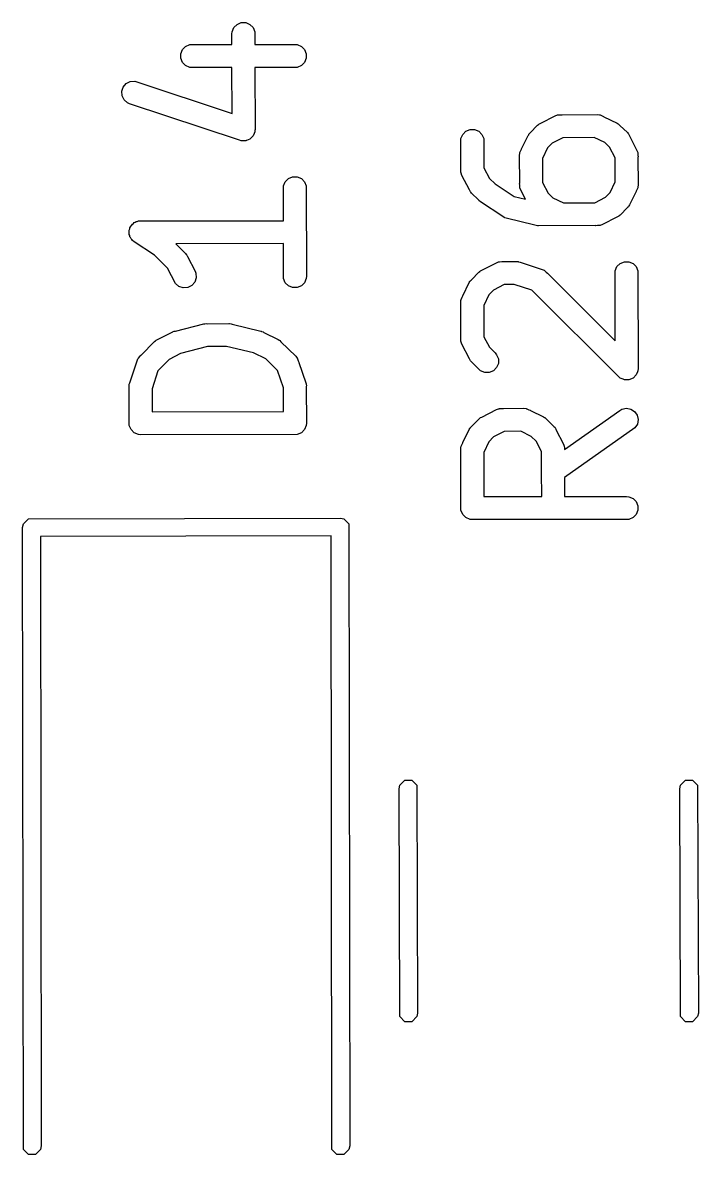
# Model space of a CAD drawing. Extents: x 37 to 347, y -147 to -34.
# Drawn here: x 316.61 to 320.99, y -134.93 to -127.59 of the extents above; entities that cross this region are included whole.
import ezdxf

# ---------------------------------------------------------------- set-up
doc = ezdxf.new("R2010")
doc.units = 0
doc.layers.add('BLACK', color=7, linetype='CONTINUOUS')

msp = doc.modelspace()

# ---------------------------------------------------------------- linework, layer by layer
at = {"layer": 'BLACK', "linetype": 'CONTINUOUS'}
for p, q in [((317.981457, -127.624365), (318.002149, -127.603673)), ((318.002149, -127.603673), (318.029185, -127.592474)), ((318.029185, -127.592474), (318.058449, -127.592474)), ((318.058449, -127.592474), (318.085485, -127.603673)), ((318.085485, -127.603673), (318.106177, -127.624365)), ((317.968817, -127.666033), (317.970258, -127.651401)), ((317.968973, -127.734753), (317.968817, -127.666033)), ((317.970258, -127.651401), (317.981457, -127.624365)), ((318.106177, -127.624365), (318.117376, -127.651401)), ((318.117376, -127.651401), (318.117564, -127.734439)), ((317.648124, -127.767222), (317.668816, -127.74653)), ((317.668816, -127.74653), (317.695852, -127.735331)), ((317.695852, -127.735331), (317.968973, -127.734753)), ((318.117564, -127.734439), (318.377151, -127.73389)), ((318.377151, -127.73389), (318.391783, -127.735331)), ((318.391783, -127.735331), (318.418819, -127.74653)), ((318.418819, -127.74653), (318.439511, -127.767222)), ((317.636925, -127.794258), (317.648124, -127.767222)), ((317.636925, -127.823522), (317.636925, -127.794258)), ((317.648124, -127.850558), (317.636925, -127.823522)), ((318.439511, -127.767222), (318.45071, -127.794258)), ((318.45071, -127.823522), (318.439511, -127.850558)), ((318.45071, -127.794258), (318.45071, -127.823522)), ((317.668816, -127.87125), (317.648124, -127.850558)), ((317.695852, -127.882449), (317.668816, -127.87125)), ((317.710484, -127.88389), (317.695852, -127.882449)), ((317.969311, -127.883342), (317.710484, -127.88389)), ((317.969989, -128.181617), (317.969311, -127.883342)), ((318.391783, -127.882449), (318.117902, -127.883028)), ((318.117902, -127.883028), (318.118817, -128.28508)), ((318.418819, -127.87125), (318.391783, -127.882449)), ((318.439511, -127.850558), (318.418819, -127.87125)), ((317.283549, -127.987735), (317.309722, -127.974649)), ((317.309722, -127.974649), (317.338912, -127.972574)), ((317.338912, -127.972574), (317.969989, -128.181617)), ((317.255121, -128.037605), (317.264375, -128.009842)), ((317.257196, -128.066795), (317.255121, -128.037605)), ((317.264375, -128.009842), (317.283549, -127.987735)), ((317.270282, -128.092968), (317.257196, -128.066795)), ((317.292389, -128.112142), (317.270282, -128.092968)), ((317.305815, -128.118136), (317.292389, -128.112142)), ((318.01849, -128.354209), (317.305815, -128.118136)), ((319.970483, -128.245261), (320.065038, -128.19657)), ((320.065038, -128.19657), (320.078769, -128.191315)), ((320.078769, -128.191315), (320.081458, -128.191123)), ((320.081458, -128.191123), (320.083947, -128.190093)), ((320.083947, -128.190093), (320.097016, -128.190018)), ((320.097016, -128.190018), (320.107959, -128.189241)), ((320.107959, -128.189241), (320.110068, -128.189944)), ((320.110068, -128.189944), (320.336674, -128.188652)), ((320.336674, -128.188652), (320.351306, -128.190093)), ((320.351306, -128.190093), (320.353795, -128.191124)), ((320.353795, -128.191124), (320.356483, -128.191315)), ((320.356483, -128.191315), (320.369476, -128.197619)), ((320.369476, -128.197619), (320.378342, -128.201292)), ((320.378342, -128.201292), (320.379564, -128.202514)), ((320.379564, -128.202514), (320.465453, -128.244189)), ((319.902966, -128.307273), (319.950308, -128.258238)), ((319.950308, -128.258238), (319.956057, -128.253519)), ((319.956057, -128.253519), (319.957357, -128.252021)), ((319.957357, -128.252021), (319.95877, -128.251293)), ((319.95877, -128.251293), (319.961673, -128.248911)), ((319.961673, -128.248911), (319.970483, -128.245261)), ((320.465453, -128.244189), (320.471749, -128.248152)), ((320.471749, -128.248152), (320.473579, -128.24891)), ((320.473579, -128.24891), (320.47475, -128.250041)), ((320.47475, -128.250041), (320.477896, -128.252021)), ((320.477896, -128.252021), (320.483527, -128.258514)), ((320.483527, -128.258514), (320.532564, -128.305856)), ((318.085485, -128.34744), (318.074373, -128.352042)), ((318.08739, -128.345534), (318.085485, -128.34744)), ((318.0898, -128.34433), (318.08739, -128.345534)), ((318.097674, -128.33525), (318.0898, -128.34433)), ((318.106177, -128.326748), (318.097674, -128.33525)), ((318.107208, -128.324257), (318.106177, -128.326748)), ((318.108974, -128.322222), (318.107208, -128.324257)), ((318.112774, -128.310821), (318.108974, -128.322222)), ((318.117376, -128.299712), (318.112774, -128.310821)), ((318.117752, -128.295885), (318.117376, -128.299712)), ((318.118228, -128.29446), (318.117752, -128.295885)), ((318.118817, -128.28508), (318.118087, -128.292485)), ((318.118087, -128.292485), (318.118228, -128.29446)), ((319.452151, -128.35889), (319.453592, -128.344258)), ((319.453592, -128.344258), (319.464791, -128.317222)), ((319.464791, -128.317222), (319.485483, -128.29653)), ((319.485483, -128.29653), (319.512519, -128.285331)), ((319.512519, -128.285331), (319.541783, -128.285331)), ((319.541783, -128.285331), (319.568819, -128.29653)), ((319.568819, -128.29653), (319.589511, -128.317222)), ((319.589511, -128.317222), (319.60071, -128.344258)), ((319.60071, -128.344258), (319.602041, -128.533754)), ((319.846965, -128.411237), (319.88864, -128.325349)), ((319.88864, -128.325349), (319.892604, -128.319049)), ((319.892604, -128.319049), (319.893362, -128.317222)), ((319.893362, -128.317222), (319.894492, -128.316051)), ((319.894492, -128.316051), (319.896472, -128.312906)), ((319.896472, -128.312906), (319.902966, -128.307273)), ((320.11415, -128.338563), (320.045399, -128.373966)), ((320.316886, -128.337407), (320.11415, -128.338563)), ((320.385508, -128.370704), (320.316886, -128.337407)), ((320.532564, -128.305856), (320.537282, -128.311605)), ((320.537282, -128.311605), (320.538782, -128.312906)), ((320.538782, -128.312906), (320.539509, -128.314319)), ((320.539509, -128.314319), (320.541892, -128.317222)), ((320.541892, -128.317222), (320.545541, -128.326032)), ((320.545541, -128.326032), (320.594233, -128.420587)), ((318.029185, -128.358639), (318.01849, -128.354209)), ((318.031864, -128.358639), (318.029185, -128.358639)), ((318.034436, -128.359491), (318.031864, -128.358639)), ((318.046421, -128.358639), (318.034436, -128.359491)), ((318.058449, -128.358639), (318.046421, -128.358639)), ((318.06094, -128.357606), (318.058449, -128.358639)), ((318.063626, -128.357416), (318.06094, -128.357606)), ((318.074373, -128.352042), (318.063626, -128.357416)), ((319.453409, -128.537977), (319.452151, -128.35889)), ((319.835766, -128.434319), (319.84207, -128.421325)), ((319.84207, -128.421325), (319.845743, -128.41246)), ((319.845743, -128.41246), (319.846965, -128.411237)), ((320.015155, -128.405293), (319.981903, -128.473823)), ((320.045399, -128.373966), (320.015155, -128.405293)), ((320.416836, -128.400949), (320.385508, -128.370704)), ((320.45226, -128.469739), (320.416836, -128.400949)), ((320.594233, -128.420587), (320.599488, -128.434318)), ((319.833103, -128.454128), (319.834544, -128.439496)), ((319.834361, -128.633215), (319.833103, -128.454128)), ((319.834544, -128.439496), (319.835575, -128.437006)), ((319.835575, -128.437006), (319.835766, -128.434319)), ((319.981903, -128.473823), (319.982993, -128.628992)), ((320.45335, -128.624908), (320.45226, -128.469739)), ((320.599488, -128.434318), (320.599679, -128.437007)), ((320.599679, -128.437007), (320.60071, -128.439496)), ((320.60071, -128.439496), (320.600803, -128.452835)), ((320.600803, -128.452835), (320.601562, -128.463508)), ((320.601562, -128.463508), (320.600892, -128.465515)), ((320.600892, -128.465515), (320.602151, -128.644604)), ((319.45274, -128.539985), (319.453409, -128.537977)), ((319.453498, -128.550657), (319.45274, -128.539985)), ((319.453592, -128.563998), (319.453498, -128.550657)), ((319.454623, -128.566487), (319.453592, -128.563998)), ((319.454814, -128.569175), (319.454623, -128.566487)), ((319.460069, -128.582907), (319.454814, -128.569175)), ((319.602041, -128.533754), (319.637465, -128.602545)), ((318.303592, -128.651401), (318.314791, -128.624365)), ((318.314791, -128.624365), (318.335483, -128.603673)), ((318.335483, -128.603673), (318.362519, -128.592474)), ((318.362519, -128.592474), (318.391783, -128.592474)), ((318.391783, -128.592474), (318.418819, -128.603673)), ((318.418819, -128.603673), (318.439511, -128.624365)), ((318.439511, -128.624365), (318.45071, -128.651401)), ((319.508761, -128.677463), (319.460069, -128.582907)), ((319.637465, -128.602545), (319.674486, -128.638286)), ((319.674486, -128.638286), (319.798872, -128.719827)), ((319.833692, -128.635223), (319.834361, -128.633215)), ((319.83445, -128.645895), (319.833692, -128.635223)), ((319.982993, -128.628992), (320.018417, -128.697783)), ((320.420099, -128.693437), (320.45335, -128.624908)), ((318.302151, -128.666033), (318.303592, -128.651401)), ((318.302669, -128.876852), (318.302151, -128.666033)), ((318.45071, -128.651401), (318.452151, -129.237461)), ((319.51241, -128.686272), (319.508761, -128.677463)), ((319.514792, -128.689174), (319.51241, -128.686272)), ((319.51552, -128.690588), (319.514792, -128.689174)), ((319.517018, -128.691887), (319.51552, -128.690588)), ((319.521737, -128.697637), (319.517018, -128.691887)), ((319.56629, -128.74065), (319.521737, -128.697637)), ((319.834544, -128.659236), (319.83445, -128.645895)), ((319.835575, -128.661725), (319.834544, -128.659236)), ((319.835766, -128.664413), (319.835575, -128.661725)), ((319.841021, -128.678145), (319.835766, -128.664413)), ((319.871573, -128.737476), (319.841021, -128.678145)), ((320.018417, -128.697783), (320.049745, -128.728028)), ((320.389853, -128.724764), (320.420099, -128.693437)), ((320.588289, -128.687493), (320.546614, -128.773383)), ((320.589511, -128.686272), (320.588289, -128.687493)), ((320.59318, -128.677412), (320.589511, -128.686272)), ((320.599488, -128.664414), (320.59318, -128.677412)), ((320.599679, -128.661724), (320.599488, -128.664414)), ((320.60071, -128.659236), (320.599679, -128.661724)), ((320.602151, -128.644604), (320.60071, -128.659236)), ((319.569411, -128.745311), (319.56629, -128.74065)), ((319.580657, -128.754522), (319.569411, -128.745311)), ((319.580721, -128.754583), (319.580657, -128.754522)), ((319.580743, -128.754592), (319.580721, -128.754583)), ((319.580786, -128.754627), (319.580743, -128.754592)), ((319.724699, -128.848969), (319.580786, -128.754627)), ((319.798872, -128.719827), (319.871573, -128.737476)), ((320.049745, -128.728028), (320.117447, -128.760878)), ((320.117447, -128.760878), (320.321165, -128.760136)), ((320.321165, -128.760136), (320.389853, -128.724764)), ((320.538782, -128.785826), (320.532285, -128.791459)), ((320.540761, -128.78268), (320.538782, -128.785826)), ((320.541892, -128.78151), (320.540761, -128.78268)), ((320.542649, -128.779682), (320.541892, -128.78151)), ((320.546614, -128.773383), (320.542649, -128.779682)), ((319.73321, -128.855275), (319.724699, -128.848969)), ((319.735647, -128.856146), (319.73321, -128.855275)), ((319.736618, -128.856782), (319.735647, -128.856146)), ((319.738432, -128.85714), (319.736618, -128.856782)), ((319.747056, -128.860222), (319.738432, -128.85714)), ((319.933421, -128.905462), (319.747056, -128.860222)), ((320.464767, -128.853471), (320.370215, -128.902162)), ((320.473579, -128.849822), (320.464767, -128.853471)), ((320.476483, -128.847438), (320.473579, -128.849822)), ((320.477896, -128.846711), (320.476483, -128.847438)), ((320.479195, -128.845212), (320.477896, -128.846711)), ((320.484944, -128.840495), (320.479195, -128.845212)), ((320.532285, -128.791459), (320.484944, -128.840495)), ((317.303592, -128.937115), (317.306404, -128.930326)), ((317.303592, -128.944541), (317.303592, -128.937115)), ((317.306404, -128.930326), (317.30783, -128.923118)), ((317.30783, -128.923118), (317.311949, -128.916939)), ((317.311949, -128.916939), (317.314791, -128.910079)), ((317.314791, -128.910079), (317.319986, -128.904883)), ((317.319986, -128.904883), (317.324063, -128.898769)), ((317.324063, -128.898769), (317.330232, -128.894637)), ((317.330232, -128.894637), (317.335483, -128.889387)), ((317.335483, -128.889387), (317.342272, -128.886574)), ((317.342272, -128.886574), (317.348378, -128.882486)), ((317.348378, -128.882486), (317.355658, -128.881029)), ((317.355658, -128.881029), (317.362519, -128.878188)), ((317.362519, -128.878188), (317.369919, -128.878177)), ((317.369919, -128.878177), (317.377072, -128.876747)), ((317.377072, -128.876747), (317.3842, -128.878157)), ((317.3842, -128.878157), (318.302669, -128.876852)), ((319.94109, -128.908639), (319.933421, -128.905462)), ((319.950204, -128.909536), (319.94109, -128.908639)), ((319.952076, -128.909991), (319.950204, -128.909536)), ((319.953168, -128.909828), (319.952076, -128.909991)), ((319.955722, -128.91008), (319.953168, -128.909828)), ((320.325024, -128.908734), (319.955722, -128.91008)), ((320.327293, -128.909491), (320.325024, -128.908734)), ((320.338634, -128.908685), (320.327293, -128.909491)), ((320.351306, -128.908639), (320.338634, -128.908685)), ((320.353795, -128.907607), (320.351306, -128.908639)), ((320.356483, -128.907417), (320.353795, -128.907607)), ((320.370215, -128.902162), (320.356483, -128.907417)), ((317.302151, -128.951826), (317.303592, -128.944541)), ((317.303592, -128.95903), (317.302151, -128.951826)), ((317.303592, -128.966379), (317.303592, -128.95903)), ((317.306433, -128.973239), (317.303592, -128.966379)), ((317.30789, -128.98052), (317.306433, -128.973239)), ((317.311978, -128.986625), (317.30789, -128.98052)), ((317.314791, -128.993415), (317.311978, -128.986625)), ((317.320041, -128.998665), (317.314791, -128.993415)), ((317.324173, -129.004835), (317.320041, -128.998665)), ((317.335431, -129.014055), (317.324173, -129.004835)), ((317.335483, -129.014107), (317.335431, -129.014055)), ((317.335505, -129.014116), (317.335483, -129.014107)), ((317.335548, -129.014151), (317.335505, -129.014116)), ((317.467864, -129.10089), (317.335548, -129.014151)), ((318.303034, -129.025432), (317.60429, -129.026424)), ((317.60429, -129.026424), (317.668279, -129.08919)), ((318.303592, -129.252093), (318.303034, -129.025432)), ((317.552213, -129.183627), (317.467864, -129.10089)), ((317.668279, -129.08919), (317.672999, -129.09494)), ((317.672999, -129.09494), (317.674496, -129.096239)), ((317.674496, -129.096239), (317.675222, -129.097649)), ((317.675222, -129.097649), (317.677607, -129.100555)), ((317.677607, -129.100555), (317.681258, -129.10937)), ((317.681258, -129.10937), (317.729947, -129.20392)), ((319.589531, -129.197642), (319.684086, -129.148951)), ((319.684086, -129.148951), (319.697817, -129.143696)), ((319.697817, -129.143696), (319.700506, -129.143504)), ((319.700506, -129.143504), (319.702995, -129.142474)), ((319.702995, -129.142474), (319.717736, -129.14228)), ((319.717736, -129.14228), (319.727007, -129.141622)), ((319.727007, -129.141622), (319.728557, -129.142138)), ((319.728557, -129.142138), (319.812865, -129.141033)), ((319.812865, -129.141033), (319.82027, -129.141762)), ((319.82027, -129.141762), (319.822245, -129.141622)), ((319.822245, -129.141622), (319.823731, -129.142103)), ((319.823731, -129.142103), (319.827497, -129.142474)), ((319.827497, -129.142474), (319.83686, -129.146352)), ((319.83686, -129.146352), (319.979439, -129.192501)), ((320.464791, -129.174365), (320.485483, -129.153673)), ((320.485483, -129.153673), (320.512519, -129.142474)), ((320.512519, -129.142474), (320.541783, -129.142474)), ((320.541783, -129.142474), (320.568819, -129.153673)), ((320.568819, -129.153673), (320.589511, -129.174365)), ((317.603615, -129.283445), (317.552213, -129.183627)), ((317.729947, -129.20392), (317.735202, -129.217651)), ((317.735202, -129.217651), (317.737276, -129.246841)), ((319.522014, -129.259654), (319.569356, -129.210619)), ((319.569356, -129.210619), (319.575105, -129.2059)), ((319.575105, -129.2059), (319.576405, -129.204402)), ((319.576405, -129.204402), (319.577818, -129.203674)), ((319.577818, -129.203674), (319.580721, -129.201292)), ((319.580721, -129.201292), (319.589531, -129.197642)), ((319.979439, -129.192501), (319.992864, -129.198495)), ((319.992864, -129.198495), (319.994899, -129.20026)), ((319.994899, -129.20026), (319.99739, -129.201292)), ((319.99739, -129.201292), (320.006126, -129.209997)), ((320.006126, -129.209997), (320.014971, -129.217669)), ((320.014971, -129.217669), (320.016109, -129.219946)), ((320.016109, -129.219946), (320.45315, -129.655457)), ((320.452151, -129.216033), (320.453592, -129.201401)), ((320.45315, -129.655457), (320.452151, -129.216033)), ((320.453592, -129.201401), (320.464791, -129.174365)), ((320.589511, -129.174365), (320.60071, -129.201401)), ((320.60071, -129.201401), (320.602151, -129.83508)), ((317.625723, -129.302618), (317.603615, -129.283445)), ((317.653484, -129.311872), (317.625723, -129.302618)), ((317.708849, -129.29671), (317.682674, -129.309798)), ((317.728022, -129.274603), (317.708849, -129.29671)), ((317.737276, -129.246841), (317.728022, -129.274603)), ((318.314791, -129.279129), (318.303592, -129.252093)), ((318.335483, -129.299821), (318.314791, -129.279129)), ((318.362519, -129.31102), (318.335483, -129.299821)), ((318.418819, -129.299821), (318.391783, -129.31102)), ((318.439511, -129.279129), (318.418819, -129.299821)), ((318.45071, -129.252093), (318.439511, -129.279129)), ((318.452151, -129.237461), (318.45071, -129.252093)), ((319.466013, -129.363618), (319.507688, -129.27773)), ((319.507688, -129.27773), (319.511652, -129.27143)), ((319.511652, -129.27143), (319.51241, -129.269603)), ((319.51241, -129.269603), (319.51354, -129.268432)), ((319.51354, -129.268432), (319.51552, -129.265287)), ((319.51552, -129.265287), (319.522014, -129.259654)), ((319.733428, -129.290825), (319.664447, -129.326347)), ((319.797791, -129.289981), (319.733428, -129.290825)), ((319.913462, -129.327421), (319.797791, -129.289981)), ((317.682674, -129.309798), (317.653484, -129.311872)), ((318.391783, -129.31102), (318.362519, -129.31102)), ((319.454814, -129.3867), (319.461118, -129.373706)), ((319.461118, -129.373706), (319.464791, -129.364841)), ((319.464791, -129.364841), (319.466013, -129.363618)), ((319.634203, -129.357674), (319.600906, -129.426296)), ((319.664447, -129.326347), (319.634203, -129.357674)), ((320.485483, -129.897441), (319.913462, -129.327421)), ((319.452151, -129.406509), (319.453592, -129.391877)), ((319.453443, -129.633113), (319.452151, -129.406509)), ((319.453592, -129.391877), (319.454623, -129.389387)), ((319.454623, -129.389387), (319.454814, -129.3867)), ((319.600906, -129.426296), (319.602062, -129.629032)), ((317.58321, -129.598219), (317.584453, -129.597899)), ((317.584453, -129.597899), (317.595436, -129.593696)), ((317.595436, -129.593696), (317.602833, -129.59317)), ((317.602833, -129.59317), (317.787532, -129.545653)), ((317.787532, -129.545653), (317.790068, -129.545277)), ((317.790068, -129.545277), (317.79109, -129.544855)), ((317.79109, -129.544855), (317.793051, -129.544837)), ((317.793051, -129.544837), (317.802076, -129.543503)), ((317.802076, -129.543503), (317.809999, -129.544681)), ((317.809999, -129.544681), (317.948579, -129.543414)), ((317.948579, -129.543414), (317.951132, -129.543665)), ((317.951132, -129.543665), (317.952225, -129.543503)), ((317.952225, -129.543503), (317.954096, -129.543957)), ((317.954096, -129.543957), (317.963211, -129.544855)), ((317.963211, -129.544855), (317.970879, -129.548031)), ((317.970879, -129.548031), (318.157245, -129.593272)), ((318.157245, -129.593272), (318.158324, -129.593657)), ((318.158324, -129.593657), (318.158864, -129.593696)), ((318.158864, -129.593696), (318.160071, -129.594281)), ((318.160071, -129.594281), (318.171091, -129.598219)), ((317.38049, -129.748789), (317.466975, -129.660619)), ((317.466975, -129.660619), (317.472725, -129.655898)), ((317.472725, -129.655898), (317.474024, -129.654402)), ((317.474024, -129.654402), (317.475434, -129.653675)), ((317.475434, -129.653675), (317.47834, -129.651291)), ((317.47834, -129.651291), (317.487155, -129.647639)), ((317.487155, -129.647639), (317.581705, -129.598951)), ((317.581705, -129.598951), (317.582774, -129.598541)), ((317.582774, -129.598541), (317.58321, -129.598219)), ((318.171091, -129.598219), (318.176602, -129.602303)), ((318.176602, -129.602303), (318.267834, -129.64657)), ((318.267834, -129.64657), (318.27413, -129.650533)), ((318.27413, -129.650533), (318.27596, -129.651291)), ((318.27596, -129.651291), (318.27708, -129.652389)), ((318.27708, -129.652389), (318.280277, -129.654402)), ((318.280277, -129.654402), (318.2868, -129.661924)), ((318.2868, -129.661924), (318.382565, -129.755857)), ((319.45274, -129.635223), (319.453443, -129.633113)), ((319.453517, -129.646165), (319.45274, -129.635223)), ((319.453592, -129.659236), (319.453517, -129.646165)), ((319.454623, -129.661725), (319.453592, -129.659236)), ((319.454814, -129.664413), (319.454623, -129.661725)), ((319.460069, -129.678145), (319.454814, -129.664413)), ((319.602062, -129.629032), (319.637465, -129.697783)), ((317.636547, -129.737993), (317.561412, -129.776684)), ((317.809977, -129.693375), (317.636547, -129.737993)), ((317.934749, -129.692233), (317.809977, -129.693375)), ((318.107872, -129.734259), (317.934749, -129.692233)), ((318.187682, -129.772985), (318.107872, -129.734259)), ((319.508761, -129.772701), (319.460069, -129.678145)), ((319.637465, -129.697783), (319.675422, -129.734428)), ((319.675422, -129.734428), (319.684749, -129.745793)), ((317.30747, -129.927751), (317.353619, -129.785173)), ((317.353619, -129.785173), (317.359613, -129.771748)), ((317.359613, -129.771748), (317.361378, -129.769712)), ((317.361378, -129.769712), (317.36241, -129.767222)), ((317.36241, -129.767222), (317.372158, -129.757283)), ((317.372158, -129.757283), (317.378787, -129.749641)), ((317.378787, -129.749641), (317.38049, -129.748789)), ((317.561412, -129.776684), (317.488622, -129.850893)), ((318.263408, -129.847262), (318.187682, -129.772985)), ((318.382565, -129.755857), (318.391893, -129.767222)), ((318.391893, -129.767222), (318.392924, -129.769712)), ((318.392924, -129.769712), (318.394689, -129.771747)), ((318.394689, -129.771747), (318.399134, -129.784705)), ((318.399134, -129.784705), (318.403091, -129.794258)), ((318.403091, -129.794258), (318.403091, -129.796238)), ((318.403091, -129.796238), (318.448302, -129.928029)), ((319.51241, -129.78151), (319.508761, -129.772701)), ((319.514792, -129.784412), (319.51241, -129.78151)), ((319.51552, -129.785826), (319.514792, -129.784412)), ((319.517018, -129.787125), (319.51552, -129.785826)), ((319.521737, -129.792875), (319.517018, -129.787125)), ((319.580721, -129.849821), (319.521737, -129.792875)), ((319.684749, -129.745793), (319.695948, -129.772829)), ((319.695948, -129.802092), (319.684749, -129.829128)), ((319.695948, -129.772829), (319.695948, -129.802092)), ((317.488622, -129.850893), (317.450883, -129.967489)), ((318.302199, -129.960339), (318.263408, -129.847262)), ((319.607757, -129.86102), (319.580721, -129.849821)), ((319.63702, -129.86102), (319.607757, -129.86102)), ((319.664056, -129.849821), (319.63702, -129.86102)), ((319.684749, -129.829128), (319.664056, -129.849821)), ((320.589512, -129.876748), (320.568819, -129.89744)), ((320.59743, -129.85763), (320.589512, -129.876748)), ((320.60071, -129.849712), (320.59743, -129.85763)), ((320.602151, -129.83508), (320.60071, -129.849712)), ((317.302151, -129.951747), (317.30288, -129.944341)), ((317.303592, -130.204474), (317.302151, -129.951747)), ((317.30274, -129.942367), (317.303221, -129.94088)), ((317.30288, -129.944341), (317.30274, -129.942367)), ((317.303221, -129.94088), (317.303592, -129.937115)), ((317.303592, -129.937115), (317.30747, -129.927751)), ((318.303081, -130.114947), (318.302199, -129.960339)), ((318.448302, -129.928029), (318.449951, -129.935284)), ((318.449951, -129.935284), (318.45071, -129.937115)), ((318.45071, -129.937115), (318.450718, -129.938657)), ((318.450718, -129.938657), (318.451562, -129.942366)), ((318.451562, -129.942366), (318.4508, -129.953071)), ((318.4508, -129.953071), (318.452151, -130.189842)), ((320.5046, -129.905359), (320.485483, -129.897441)), ((320.512519, -129.908639), (320.5046, -129.905359)), ((320.51252, -129.908639), (320.512519, -129.908639)), ((320.541783, -129.908639), (320.51252, -129.908639)), ((320.568819, -129.89744), (320.541783, -129.908639)), ((317.450883, -129.967489), (317.45173, -130.116156)), ((319.589531, -130.150023), (319.684086, -130.101332)), ((319.684086, -130.101332), (319.697817, -130.096077)), ((319.697817, -130.096077), (319.700506, -130.095885)), ((319.700506, -130.095885), (319.702995, -130.094855)), ((319.702995, -130.094855), (319.716792, -130.094728)), ((319.716792, -130.094728), (319.727007, -130.094003)), ((319.727007, -130.094003), (319.728853, -130.094618)), ((319.728853, -130.094618), (319.860484, -130.093414)), ((319.860484, -130.093414), (319.875116, -130.094855)), ((319.875116, -130.094855), (319.877605, -130.095886)), ((319.877605, -130.095886), (319.880293, -130.096077)), ((319.880293, -130.096077), (319.893286, -130.102381)), ((319.893286, -130.102381), (319.902152, -130.106054)), ((319.902152, -130.106054), (319.903374, -130.107276)), ((319.903374, -130.107276), (319.989263, -130.148951)), ((320.124771, -130.359827), (320.484142, -130.106971)), ((320.484142, -130.106971), (320.496955, -130.099761)), ((320.496955, -130.099761), (320.525526, -130.093432)), ((320.525526, -130.093432), (320.554344, -130.098517)), ((320.554344, -130.098517), (320.579022, -130.114244)), ((317.45173, -130.116156), (318.303081, -130.114947)), ((319.522014, -130.212035), (319.569356, -130.163)), ((319.569356, -130.163), (319.575105, -130.158281)), ((319.575105, -130.158281), (319.576405, -130.156783)), ((319.576405, -130.156783), (319.577818, -130.156055)), ((319.577818, -130.156055), (319.580721, -130.153673)), ((319.580721, -130.153673), (319.589531, -130.150023)), ((319.989263, -130.148951), (319.995562, -130.152915)), ((319.995562, -130.152915), (319.99739, -130.153673)), ((319.99739, -130.153673), (319.99856, -130.154803)), ((319.99856, -130.154803), (320.001706, -130.156783)), ((320.001706, -130.156783), (320.007338, -130.163277)), ((320.007338, -130.163277), (320.056374, -130.210619)), ((320.579022, -130.114244), (320.595804, -130.138218)), ((320.595804, -130.138218), (320.602134, -130.166789)), ((320.602134, -130.166789), (320.597048, -130.195606)), ((317.314791, -130.23151), (317.303592, -130.204474)), ((317.335483, -130.252202), (317.314791, -130.23151)), ((317.362519, -130.263401), (317.335483, -130.252202)), ((318.418819, -130.252202), (318.391783, -130.263401)), ((318.439511, -130.23151), (318.418819, -130.252202)), ((318.45071, -130.204474), (318.439511, -130.23151)), ((318.452151, -130.189842), (318.45071, -130.204474)), ((319.466013, -130.315999), (319.507688, -130.230111)), ((319.507688, -130.230111), (319.511652, -130.223811)), ((319.511652, -130.223811), (319.51241, -130.221984)), ((319.51241, -130.221984), (319.51354, -130.220813)), ((319.51354, -130.220813), (319.51552, -130.217668)), ((319.51552, -130.217668), (319.522014, -130.212035)), ((319.733304, -130.24327), (319.664447, -130.278728)), ((319.840936, -130.242285), (319.733304, -130.24327)), ((319.909318, -130.275466), (319.840936, -130.242285)), ((320.056374, -130.210619), (320.061092, -130.216368)), ((320.061092, -130.216368), (320.062591, -130.217668)), ((320.062591, -130.217668), (320.063318, -130.219081)), ((320.063318, -130.219081), (320.065701, -130.221984)), ((320.065701, -130.221984), (320.06935, -130.230794)), ((320.06935, -130.230794), (320.118042, -130.325349)), ((320.581321, -130.220285), (320.125236, -130.541189)), ((320.597048, -130.195606), (320.581321, -130.220285)), ((317.377151, -130.264842), (317.362519, -130.263401)), ((318.391783, -130.263401), (317.377151, -130.264842)), ((319.454814, -130.339081), (319.461118, -130.326087)), ((319.461118, -130.326087), (319.464791, -130.317222)), ((319.464791, -130.317222), (319.466013, -130.315999)), ((319.634203, -130.310055), (319.600835, -130.378822)), ((319.664447, -130.278728), (319.634203, -130.310055)), ((319.940645, -130.30571), (319.909318, -130.275466)), ((319.976016, -130.374398), (319.940645, -130.30571)), ((320.118042, -130.325349), (320.123297, -130.33908)), ((319.452151, -130.35889), (319.453592, -130.344258)), ((319.453592, -130.754474), (319.452151, -130.35889)), ((319.453592, -130.344258), (319.454623, -130.341768)), ((319.454623, -130.341768), (319.454814, -130.339081)), ((319.600835, -130.378822), (319.601882, -130.666156)), ((319.976476, -130.500549), (319.976016, -130.374398)), ((320.123297, -130.33908), (320.123488, -130.341769)), ((320.123488, -130.341769), (320.124519, -130.344258)), ((320.124519, -130.344258), (320.124565, -130.356928)), ((320.124565, -130.356928), (320.124771, -130.359827)), ((319.975978, -130.503372), (319.976476, -130.500549)), ((319.976494, -130.505705), (319.975978, -130.503372)), ((319.977077, -130.665623), (319.976494, -130.505705)), ((320.125236, -130.541189), (320.125688, -130.665412)), ((319.601882, -130.666156), (319.977077, -130.665623)), ((320.125688, -130.665412), (320.527151, -130.664842)), ((320.527151, -130.664842), (320.541783, -130.666283)), ((320.541783, -130.666283), (320.568819, -130.677482)), ((320.568819, -130.677482), (320.589511, -130.698174)), ((320.589511, -130.698174), (320.60071, -130.72521)), ((319.464791, -130.78151), (319.453592, -130.754474)), ((320.60071, -130.754474), (320.589511, -130.78151)), ((320.60071, -130.72521), (320.60071, -130.754474)), ((316.612332, -130.865557), (316.616899, -130.842596)), ((316.616899, -130.842596), (316.649371, -130.810124)), ((316.649371, -130.810124), (318.672332, -130.805557)), ((318.672332, -130.805557), (318.695293, -130.810124)), ((318.695293, -130.810124), (318.727765, -130.842596)), ((318.727765, -130.842596), (318.732332, -134.875557)), ((319.485483, -130.802202), (319.464791, -130.78151)), ((319.512519, -130.813401), (319.485483, -130.802202)), ((319.527151, -130.814842), (319.512519, -130.813401)), ((320.541783, -130.813401), (319.527151, -130.814842)), ((320.568819, -130.802202), (320.541783, -130.813401)), ((320.589511, -130.78151), (320.568819, -130.802202)), ((316.616899, -134.898518), (316.612332, -130.865557)), ((318.612394, -130.921177), (316.727858, -130.925431)), ((316.727858, -130.925431), (316.732332, -134.875557)), ((318.616899, -134.898518), (318.612394, -130.921177)), ((319.056899, -132.538032), (319.089371, -132.50556)), ((319.089371, -132.50556), (319.135293, -132.50556)), ((319.135293, -132.50556), (319.167765, -132.538032)), ((320.876899, -132.538032), (320.909371, -132.50556)), ((320.909371, -132.50556), (320.955293, -132.50556)), ((320.955293, -132.50556), (320.987765, -132.538032)), ((319.052332, -132.560993), (319.056899, -132.538032)), ((319.056899, -134.038082), (319.052332, -132.560993)), ((319.167765, -132.538032), (319.172332, -134.015121)), ((320.872332, -132.560993), (320.876899, -132.538032)), ((320.876899, -134.038082), (320.872332, -132.560993)), ((320.987765, -132.538032), (320.992332, -134.015121)), ((319.089371, -134.070554), (319.056899, -134.038082)), ((319.135293, -134.070554), (319.089371, -134.070554)), ((319.167765, -134.038082), (319.135293, -134.070554)), ((319.172332, -134.015121), (319.167765, -134.038082)), ((320.909371, -134.070554), (320.876899, -134.038082)), ((320.955293, -134.070554), (320.909371, -134.070554)), ((320.987765, -134.038082), (320.955293, -134.070554)), ((320.992332, -134.015121), (320.987765, -134.038082)), ((316.732332, -134.875557), (316.727765, -134.898518)), ((318.732332, -134.875557), (318.727765, -134.898518)), ((316.649371, -134.93099), (316.616899, -134.898518)), ((316.695293, -134.93099), (316.649371, -134.93099)), ((316.727765, -134.898518), (316.695293, -134.93099)), ((318.649371, -134.93099), (318.616899, -134.898518)), ((318.695293, -134.93099), (318.649371, -134.93099)), ((318.727765, -134.898518), (318.695293, -134.93099))]:
    msp.add_line(p, q, dxfattribs=at)

doc.saveas('drawing.dxf')
